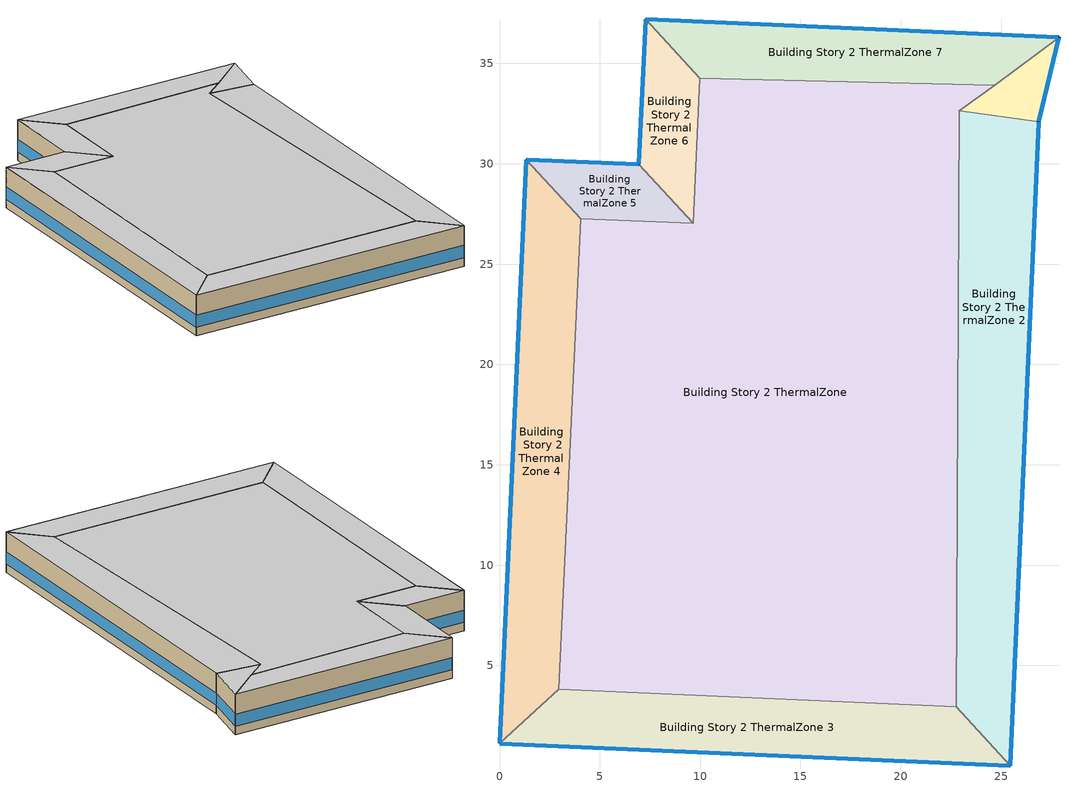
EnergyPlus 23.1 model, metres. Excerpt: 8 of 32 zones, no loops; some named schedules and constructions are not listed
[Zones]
Building Story 2 ThermalZone
 floor adiabatic (Typical Interior Floor): 24.69,33.91 22.92,32.65 22.75,2.95 2.95,3.81 4.04,27.26 9.65,27.04 9.98,34.25 z3.6
 wall adiabatic (Typical Interior Wall): 22.92,32.65 24.69,33.91 9.98,34.25 9.65,27.04 4.04,27.26 2.95,3.81 22.75,2.95 22.92,32.65 z3.6:7.2
 ceiling adiabatic (Typical Interior Floor): 9.98,34.25 9.65,27.04 4.04,27.26 2.95,3.81 22.75,2.95 22.92,32.65 24.69,33.91 z7.2
Building Story 2 ThermalZone 1
 floor adiabatic (Typical Interior Ceiling): 27.88,36.32 26.88,32.1 22.92,32.65 24.69,33.91 z3.6
 wall outside (Typical Insulated Steel Framed Exterior Wall R-12.99): 26.88,32.1 27.88,36.32 z3.6:7.2
 wall adiabatic (Typical Interior Wall): 27.88,36.32 24.69,33.91 22.92,32.65 26.88,32.1 z3.6:7.2
 window (U 0.55 SHGC 0.25): 26.88,32.12 27.88,36.29 z4.36:5.45
 ceiling adiabatic (Typical Interior Floor): 24.69,33.91 22.92,32.65 26.88,32.1 27.88,36.32 z7.2
Building Story 2 ThermalZone 2
 floor adiabatic (Typical Interior Ceiling): 26.88,32.1 25.46,0 22.75,2.95 22.92,32.65 z3.6
 wall outside (Typical Insulated Steel Framed Exterior Wall R-12.99): 25.46,0 26.88,32.1 z3.6:7.2
 wall adiabatic (Typical Interior Wall): 26.88,32.1 22.92,32.65 22.75,2.95 25.46,0 z3.6:7.2
 window (U 0.55 SHGC 0.25): 25.46,0.03 26.88,32.07 z4.36:5.44
 ceiling adiabatic (Typical Interior Floor): 22.92,32.65 22.75,2.95 25.46,0 26.88,32.1 z7.2
Building Story 2 ThermalZone 3
 floor adiabatic (Typical Interior Ceiling): 25.46,0 0,1.11 2.95,3.81 22.75,2.95 z3.6
 wall outside (Typical Insulated Steel Framed Exterior Wall R-12.99): 0,1.11 25.46,0 z3.6:7.2
 wall adiabatic (Typical Interior Wall): 25.46,0 22.75,2.95 2.95,3.81 0,1.11 z3.6:7.2
 window (U 0.55 SHGC 0.25): 0.03,1.11 25.43,0 z4.36:5.44
 ceiling adiabatic (Typical Interior Floor): 22.75,2.95 2.95,3.81 0,1.11 25.46,0 z7.2
Building Story 2 ThermalZone 4
 floor adiabatic (Typical Interior Ceiling): 0,1.11 1.34,30.21 4.04,27.26 2.95,3.81 z3.6
 wall outside (Typical Insulated Steel Framed Exterior Wall R-12.99): 1.34,30.21 0,1.11 z3.6:7.2
 wall adiabatic (Typical Interior Wall): 0,1.11 2.95,3.81 4.04,27.26 1.34,30.21 z3.6:7.2
 window (U 0.55 SHGC 0.25): 1.34,30.18 0,1.14 z4.36:5.44
 ceiling adiabatic (Typical Interior Floor): 2.95,3.81 4.04,27.26 1.34,30.21 0,1.11 z7.2
Building Story 2 ThermalZone 5
 floor adiabatic (Typical Interior Ceiling): 1.34,30.21 6.95,29.99 9.65,27.04 4.04,27.26 z3.6
 wall outside (Typical Insulated Steel Framed Exterior Wall R-12.99): 6.95,29.99 1.34,30.21 z3.6:7.2
 wall adiabatic (Typical Interior Wall): 1.34,30.21 4.04,27.26 9.65,27.04 6.95,29.99 z3.6:7.2
 window (U 0.55 SHGC 0.25): 6.92,29.99 1.37,30.21 z4.36:5.45
 ceiling adiabatic (Typical Interior Floor): 4.04,27.26 9.65,27.04 6.95,29.99 1.34,30.21 z7.2
Building Story 2 ThermalZone 6
 floor adiabatic (Typical Interior Ceiling): 6.95,29.99 7.28,37.21 9.98,34.25 9.65,27.04 z3.6
 wall outside (Typical Insulated Steel Framed Exterior Wall R-12.99): 7.28,37.21 6.95,29.99 z3.6:7.2
 wall adiabatic (Typical Interior Wall): 6.95,29.99 9.65,27.04 9.98,34.25 7.28,37.21 z3.6:7.2
 window (U 0.55 SHGC 0.25): 7.28,37.18 6.95,30.01 z4.36:5.45
 ceiling adiabatic (Typical Interior Floor): 9.65,27.04 9.98,34.25 7.28,37.21 6.95,29.99 z7.2
Building Story 2 ThermalZone 7
 floor adiabatic (Typical Interior Ceiling): 7.28,37.21 27.88,36.32 24.69,33.91 9.98,34.25 z3.6
 wall outside (Typical Insulated Steel Framed Exterior Wall R-12.99): 27.88,36.32 7.28,37.21 z3.6:7.2
 wall adiabatic (Typical Interior Wall): 7.28,37.21 9.98,34.25 24.69,33.91 27.88,36.32 z3.6:7.2
 window (U 0.55 SHGC 0.25): 27.86,36.32 7.31,37.2 z4.36:5.44
 ceiling adiabatic (Typical Interior Ceiling): 9.98,34.25 24.69,33.91 27.88,36.32 7.28,37.21 z7.2
[Schedule:Week:Daily]
SchoolSecondary BLDG_LIGHT_LOBBYFLR1_SCH_2013 Week Rule - Aug30-Sep5: SchoolSecondary BLDG_LIGHT_LOBBYFLR1_SCH_2013 Wknd Day 1, SchoolSecondary BLDG_LIGHT_LOBBYFLR1_SCH_2013 Wkdy Day 1, SchoolSecondary BLDG_LIGHT_LOBBYFLR1_SCH_2013 Wkdy Day 2, SchoolSecondary BLDG_LIGHT_LOBBYFLR1_SCH_2013 Wkdy Day 2, SchoolSecondary BLDG_LIGHT_LOBBYFLR1_SCH_2013 Wkdy Day 2, SchoolSecondary BLDG_LIGHT_LOBBYFLR1_SCH_2013 Wkdy Day 2, SchoolSecondary BLDG_LIGHT_LOBBYFLR1_SCH_2013 Default, SchoolSecondary BLDG_LIGHT_LOBBYFLR1_SCH_2013 Default, SchoolSecondary BLDG_LIGHT_LOBBYFLR1_SCH_2013 Summer Design Day, SchoolSecondary BLDG_LIGHT_LOBBYFLR1_SCH_2013 Winter Design Day, SchoolSecondary BLDG_LIGHT_LOBBYFLR1_SCH_2013 Default, SchoolSecondary BLDG_LIGHT_LOBBYFLR1_SCH_2013 Default
SchoolSecondary BLDG_LIGHT_LOBBYFLR1_SCH_2013 Week Rule - Sep6-Dec31: SchoolSecondary BLDG_LIGHT_LOBBYFLR1_SCH_2013 Default, SchoolSecondary BLDG_LIGHT_LOBBYFLR1_SCH_2013 Wkdy Day 2, SchoolSecondary BLDG_LIGHT_LOBBYFLR1_SCH_2013 Wkdy Day 2, SchoolSecondary BLDG_LIGHT_LOBBYFLR1_SCH_2013 Wkdy Day 2, SchoolSecondary BLDG_LIGHT_LOBBYFLR1_SCH_2013 Wkdy Day 2, SchoolSecondary BLDG_LIGHT_LOBBYFLR1_SCH_2013 Wkdy Day 2, SchoolSecondary BLDG_LIGHT_LOBBYFLR1_SCH_2013 Default, SchoolSecondary BLDG_LIGHT_LOBBYFLR1_SCH_2013 Default, SchoolSecondary BLDG_LIGHT_LOBBYFLR1_SCH_2013 Summer Design Day, SchoolSecondary BLDG_LIGHT_LOBBYFLR1_SCH_2013 Winter Design Day, SchoolSecondary BLDG_LIGHT_LOBBYFLR1_SCH_2013 Default, SchoolSecondary BLDG_LIGHT_LOBBYFLR1_SCH_2013 Default
SchoolSecondary BLDG_LIGHT_MECHANICAL_SCH_2013 Week Rule - Jan1-Jan3: SchoolSecondary BLDG_LIGHT_MECHANICAL_SCH_2013 Wkdy Day, SchoolSecondary BLDG_LIGHT_MECHANICAL_SCH_2013 Wkdy Day, SchoolSecondary BLDG_LIGHT_MECHANICAL_SCH_2013 Wkdy Day, SchoolSecondary BLDG_LIGHT_MECHANICAL_SCH_2013 Wkdy Day, SchoolSecondary BLDG_LIGHT_MECHANICAL_SCH_2013 Wkdy Day, SchoolSecondary BLDG_LIGHT_MECHANICAL_SCH_2013 Wkdy Day, SchoolSecondary BLDG_LIGHT_MECHANICAL_SCH_2013 Wknd Day, SchoolSecondary BLDG_LIGHT_MECHANICAL_SCH_2013 Default, SchoolSecondary BLDG_LIGHT_MECHANICAL_SCH_2013 Summer Design Day, SchoolSecondary BLDG_LIGHT_MECHANICAL_SCH_2013 Winter Design Day, SchoolSecondary BLDG_LIGHT_MECHANICAL_SCH_2013 Default, SchoolSecondary BLDG_LIGHT_MECHANICAL_SCH_2013 Default
SchoolSecondary BLDG_LIGHT_MECHANICAL_SCH_2013 Week Rule - Jan4-Jun27: SchoolSecondary BLDG_LIGHT_MECHANICAL_SCH_2013 Wknd Day, SchoolSecondary BLDG_LIGHT_MECHANICAL_SCH_2013 Wkdy Day, SchoolSecondary BLDG_LIGHT_MECHANICAL_SCH_2013 Wkdy Day, SchoolSecondary BLDG_LIGHT_MECHANICAL_SCH_2013 Wkdy Day, SchoolSecondary BLDG_LIGHT_MECHANICAL_SCH_2013 Wkdy Day, SchoolSecondary BLDG_LIGHT_MECHANICAL_SCH_2013 Wkdy Day, SchoolSecondary BLDG_LIGHT_MECHANICAL_SCH_2013 Wknd Day, SchoolSecondary BLDG_LIGHT_MECHANICAL_SCH_2013 Default, SchoolSecondary BLDG_LIGHT_MECHANICAL_SCH_2013 Summer Design Day, SchoolSecondary BLDG_LIGHT_MECHANICAL_SCH_2013 Winter Design Day, SchoolSecondary BLDG_LIGHT_MECHANICAL_SCH_2013 Default, SchoolSecondary BLDG_LIGHT_MECHANICAL_SCH_2013 Default
SchoolSecondary BLDG_LIGHT_MECHANICAL_SCH_2013 Week Rule - Jun28-Jul4: SchoolSecondary BLDG_LIGHT_MECHANICAL_SCH_2013 Wknd Day, SchoolSecondary BLDG_LIGHT_MECHANICAL_SCH_2013 Wkdy Day, SchoolSecondary BLDG_LIGHT_MECHANICAL_SCH_2013 Wkdy Day, SchoolSecondary BLDG_LIGHT_MECHANICAL_SCH_2013 Wkdy Day 1, SchoolSecondary BLDG_LIGHT_MECHANICAL_SCH_2013 Wkdy Day 1, SchoolSecondary BLDG_LIGHT_MECHANICAL_SCH_2013 Wkdy Day 1, SchoolSecondary BLDG_LIGHT_MECHANICAL_SCH_2013 Wknd Day 1, SchoolSecondary BLDG_LIGHT_MECHANICAL_SCH_2013 Default, SchoolSecondary BLDG_LIGHT_MECHANICAL_SCH_2013 Summer Design Day, SchoolSecondary BLDG_LIGHT_MECHANICAL_SCH_2013 Winter Design Day, SchoolSecondary BLDG_LIGHT_MECHANICAL_SCH_2013 Default, SchoolSecondary BLDG_LIGHT_MECHANICAL_SCH_2013 Default
SchoolSecondary BLDG_LIGHT_MECHANICAL_SCH_2013 Week Rule - Jul5-Aug29: SchoolSecondary BLDG_LIGHT_MECHANICAL_SCH_2013 Wknd Day 1, SchoolSecondary BLDG_LIGHT_MECHANICAL_SCH_2013 Wkdy Day 1, SchoolSecondary BLDG_LIGHT_MECHANICAL_SCH_2013 Wkdy Day 1, SchoolSecondary BLDG_LIGHT_MECHANICAL_SCH_2013 Wkdy Day 1, SchoolSecondary BLDG_LIGHT_MECHANICAL_SCH_2013 Wkdy Day 1, SchoolSecondary BLDG_LIGHT_MECHANICAL_SCH_2013 Wkdy Day 1, SchoolSecondary BLDG_LIGHT_MECHANICAL_SCH_2013 Wknd Day 1, SchoolSecondary BLDG_LIGHT_MECHANICAL_SCH_2013 Default, SchoolSecondary BLDG_LIGHT_MECHANICAL_SCH_2013 Summer Design Day, SchoolSecondary BLDG_LIGHT_MECHANICAL_SCH_2013 Winter Design Day, SchoolSecondary BLDG_LIGHT_MECHANICAL_SCH_2013 Default, SchoolSecondary BLDG_LIGHT_MECHANICAL_SCH_2013 Default
SchoolSecondary BLDG_LIGHT_MECHANICAL_SCH_2013 Week Rule - Aug30-Sep5: SchoolSecondary BLDG_LIGHT_MECHANICAL_SCH_2013 Wknd Day 1, SchoolSecondary BLDG_LIGHT_MECHANICAL_SCH_2013 Wkdy Day 1, SchoolSecondary BLDG_LIGHT_MECHANICAL_SCH_2013 Wkdy Day 2, SchoolSecondary BLDG_LIGHT_MECHANICAL_SCH_2013 Wkdy Day 2, SchoolSecondary BLDG_LIGHT_MECHANICAL_SCH_2013 Wkdy Day 2, SchoolSecondary BLDG_LIGHT_MECHANICAL_SCH_2013 Wkdy Day 2, SchoolSecondary BLDG_LIGHT_MECHANICAL_SCH_2013 Default, SchoolSecondary BLDG_LIGHT_MECHANICAL_SCH_2013 Default, SchoolSecondary BLDG_LIGHT_MECHANICAL_SCH_2013 Summer Design Day, SchoolSecondary BLDG_LIGHT_MECHANICAL_SCH_2013 Winter Design Day, SchoolSecondary BLDG_LIGHT_MECHANICAL_SCH_2013 Default, SchoolSecondary BLDG_LIGHT_MECHANICAL_SCH_2013 Default
SchoolSecondary BLDG_LIGHT_MECHANICAL_SCH_2013 Week Rule - Sep6-Dec31: SchoolSecondary BLDG_LIGHT_MECHANICAL_SCH_2013 Default, SchoolSecondary BLDG_LIGHT_MECHANICAL_SCH_2013 Wkdy Day 2, SchoolSecondary BLDG_LIGHT_MECHANICAL_SCH_2013 Wkdy Day 2, SchoolSecondary BLDG_LIGHT_MECHANICAL_SCH_2013 Wkdy Day 2, SchoolSecondary BLDG_LIGHT_MECHANICAL_SCH_2013 Wkdy Day 2, SchoolSecondary BLDG_LIGHT_MECHANICAL_SCH_2013 Wkdy Day 2, SchoolSecondary BLDG_LIGHT_MECHANICAL_SCH_2013 Default, SchoolSecondary BLDG_LIGHT_MECHANICAL_SCH_2013 Default, SchoolSecondary BLDG_LIGHT_MECHANICAL_SCH_2013 Summer Design Day, SchoolSecondary BLDG_LIGHT_MECHANICAL_SCH_2013 Winter Design Day, SchoolSecondary BLDG_LIGHT_MECHANICAL_SCH_2013 Default, SchoolSecondary BLDG_LIGHT_MECHANICAL_SCH_2013 Default
SchoolSecondary BLDG_LIGHT_OFFICE_SCH_2013 Week Rule - Jan1-Jan3: SchoolSecondary BLDG_LIGHT_OFFICE_SCH_2013 Wkdy Day, SchoolSecondary BLDG_LIGHT_OFFICE_SCH_2013 Wkdy Day, SchoolSecondary BLDG_LIGHT_OFFICE_SCH_2013 Wkdy Day, SchoolSecondary BLDG_LIGHT_OFFICE_SCH_2013 Wkdy Day, SchoolSecondary BLDG_LIGHT_OFFICE_SCH_2013 Wkdy Day, SchoolSecondary BLDG_LIGHT_OFFICE_SCH_2013 Wkdy Day, SchoolSecondary BLDG_LIGHT_OFFICE_SCH_2013 Wknd Day, SchoolSecondary BLDG_LIGHT_OFFICE_SCH_2013 Default, SchoolSecondary BLDG_LIGHT_OFFICE_SCH_2013 Summer Design Day, SchoolSecondary BLDG_LIGHT_OFFICE_SCH_2013 Winter Design Day, SchoolSecondary BLDG_LIGHT_OFFICE_SCH_2013 Default, SchoolSecondary BLDG_LIGHT_OFFICE_SCH_2013 Default
SchoolSecondary BLDG_LIGHT_OFFICE_SCH_2013 Week Rule - Jan4-Jun27: SchoolSecondary BLDG_LIGHT_OFFICE_SCH_2013 Wknd Day, SchoolSecondary BLDG_LIGHT_OFFICE_SCH_2013 Wkdy Day, SchoolSecondary BLDG_LIGHT_OFFICE_SCH_2013 Wkdy Day, SchoolSecondary BLDG_LIGHT_OFFICE_SCH_2013 Wkdy Day, SchoolSecondary BLDG_LIGHT_OFFICE_SCH_2013 Wkdy Day, SchoolSecondary BLDG_LIGHT_OFFICE_SCH_2013 Wkdy Day, SchoolSecondary BLDG_LIGHT_OFFICE_SCH_2013 Wknd Day, SchoolSecondary BLDG_LIGHT_OFFICE_SCH_2013 Default, SchoolSecondary BLDG_LIGHT_OFFICE_SCH_2013 Summer Design Day, SchoolSecondary BLDG_LIGHT_OFFICE_SCH_2013 Winter Design Day, SchoolSecondary BLDG_LIGHT_OFFICE_SCH_2013 Default, SchoolSecondary BLDG_LIGHT_OFFICE_SCH_2013 Default
SchoolSecondary BLDG_LIGHT_OFFICE_SCH_2013 Week Rule - Jun28-Jul4: SchoolSecondary BLDG_LIGHT_OFFICE_SCH_2013 Wknd Day, SchoolSecondary BLDG_LIGHT_OFFICE_SCH_2013 Wkdy Day, SchoolSecondary BLDG_LIGHT_OFFICE_SCH_2013 Wkdy Day, SchoolSecondary BLDG_LIGHT_OFFICE_SCH_2013 Wkdy Day 1, SchoolSecondary BLDG_LIGHT_OFFICE_SCH_2013 Wkdy Day 1, SchoolSecondary BLDG_LIGHT_OFFICE_SCH_2013 Wkdy Day 1, SchoolSecondary BLDG_LIGHT_OFFICE_SCH_2013 Wknd Day 1, SchoolSecondary BLDG_LIGHT_OFFICE_SCH_2013 Default, SchoolSecondary BLDG_LIGHT_OFFICE_SCH_2013 Summer Design Day, SchoolSecondary BLDG_LIGHT_OFFICE_SCH_2013 Winter Design Day, SchoolSecondary BLDG_LIGHT_OFFICE_SCH_2013 Default, SchoolSecondary BLDG_LIGHT_OFFICE_SCH_2013 Default
SchoolSecondary BLDG_LIGHT_OFFICE_SCH_2013 Week Rule - Jul5-Aug29: SchoolSecondary BLDG_LIGHT_OFFICE_SCH_2013 Wknd Day 1, SchoolSecondary BLDG_LIGHT_OFFICE_SCH_2013 Wkdy Day 1, SchoolSecondary BLDG_LIGHT_OFFICE_SCH_2013 Wkdy Day 1, SchoolSecondary BLDG_LIGHT_OFFICE_SCH_2013 Wkdy Day 1, SchoolSecondary BLDG_LIGHT_OFFICE_SCH_2013 Wkdy Day 1, SchoolSecondary BLDG_LIGHT_OFFICE_SCH_2013 Wkdy Day 1, SchoolSecondary BLDG_LIGHT_OFFICE_SCH_2013 Wknd Day 1, SchoolSecondary BLDG_LIGHT_OFFICE_SCH_2013 Default, SchoolSecondary BLDG_LIGHT_OFFICE_SCH_2013 Summer Design Day, SchoolSecondary BLDG_LIGHT_OFFICE_SCH_2013 Winter Design Day, SchoolSecondary BLDG_LIGHT_OFFICE_SCH_2013 Default, SchoolSecondary BLDG_LIGHT_OFFICE_SCH_2013 Default
SchoolSecondary BLDG_LIGHT_OFFICE_SCH_2013 Week Rule - Aug30-Sep5: SchoolSecondary BLDG_LIGHT_OFFICE_SCH_2013 Wknd Day 1, SchoolSecondary BLDG_LIGHT_OFFICE_SCH_2013 Wkdy Day 1, SchoolSecondary BLDG_LIGHT_OFFICE_SCH_2013 Wkdy Day 2, SchoolSecondary BLDG_LIGHT_OFFICE_SCH_2013 Wkdy Day 2, SchoolSecondary BLDG_LIGHT_OFFICE_SCH_2013 Wkdy Day 2, SchoolSecondary BLDG_LIGHT_OFFICE_SCH_2013 Wkdy Day 2, SchoolSecondary BLDG_LIGHT_OFFICE_SCH_2013 Default, SchoolSecondary BLDG_LIGHT_OFFICE_SCH_2013 Default, SchoolSecondary BLDG_LIGHT_OFFICE_SCH_2013 Summer Design Day, SchoolSecondary BLDG_LIGHT_OFFICE_SCH_2013 Winter Design Day, SchoolSecondary BLDG_LIGHT_OFFICE_SCH_2013 Default, SchoolSecondary BLDG_LIGHT_OFFICE_SCH_2013 Default
SchoolSecondary BLDG_LIGHT_OFFICE_SCH_2013 Week Rule - Sep6-Dec31: SchoolSecondary BLDG_LIGHT_OFFICE_SCH_2013 Default, SchoolSecondary BLDG_LIGHT_OFFICE_SCH_2013 Wkdy Day 2, SchoolSecondary BLDG_LIGHT_OFFICE_SCH_2013 Wkdy Day 2, SchoolSecondary BLDG_LIGHT_OFFICE_SCH_2013 Wkdy Day 2, SchoolSecondary BLDG_LIGHT_OFFICE_SCH_2013 Wkdy Day 2, SchoolSecondary BLDG_LIGHT_OFFICE_SCH_2013 Wkdy Day 2, SchoolSecondary BLDG_LIGHT_OFFICE_SCH_2013 Default, SchoolSecondary BLDG_LIGHT_OFFICE_SCH_2013 Default, SchoolSecondary BLDG_LIGHT_OFFICE_SCH_2013 Summer Design Day, SchoolSecondary BLDG_LIGHT_OFFICE_SCH_2013 Winter Design Day, SchoolSecondary BLDG_LIGHT_OFFICE_SCH_2013 Default, SchoolSecondary BLDG_LIGHT_OFFICE_SCH_2013 Default
SchoolSecondary BLDG_LIGHT_BATH_SCH_2013 Week Rule - Jan1-Jan3: SchoolSecondary BLDG_LIGHT_BATH_SCH_2013 Wkdy Day, SchoolSecondary BLDG_LIGHT_BATH_SCH_2013 Wkdy Day, SchoolSecondary BLDG_LIGHT_BATH_SCH_2013 Wkdy Day, SchoolSecondary BLDG_LIGHT_BATH_SCH_2013 Wkdy Day, SchoolSecondary BLDG_LIGHT_BATH_SCH_2013 Wkdy Day, SchoolSecondary BLDG_LIGHT_BATH_SCH_2013 Wkdy Day, SchoolSecondary BLDG_LIGHT_BATH_SCH_2013 Wknd Day, SchoolSecondary BLDG_LIGHT_BATH_SCH_2013 Default, SchoolSecondary BLDG_LIGHT_BATH_SCH_2013 Summer Design Day, SchoolSecondary BLDG_LIGHT_BATH_SCH_2013 Winter Design Day, SchoolSecondary BLDG_LIGHT_BATH_SCH_2013 Default, SchoolSecondary BLDG_LIGHT_BATH_SCH_2013 Default
SchoolSecondary BLDG_LIGHT_BATH_SCH_2013 Week Rule - Jan4-Jun27: SchoolSecondary BLDG_LIGHT_BATH_SCH_2013 Wknd Day, SchoolSecondary BLDG_LIGHT_BATH_SCH_2013 Wkdy Day, SchoolSecondary BLDG_LIGHT_BATH_SCH_2013 Wkdy Day, SchoolSecondary BLDG_LIGHT_BATH_SCH_2013 Wkdy Day, SchoolSecondary BLDG_LIGHT_BATH_SCH_2013 Wkdy Day, SchoolSecondary BLDG_LIGHT_BATH_SCH_2013 Wkdy Day, SchoolSecondary BLDG_LIGHT_BATH_SCH_2013 Wknd Day, SchoolSecondary BLDG_LIGHT_BATH_SCH_2013 Default, SchoolSecondary BLDG_LIGHT_BATH_SCH_2013 Summer Design Day, SchoolSecondary BLDG_LIGHT_BATH_SCH_2013 Winter Design Day, SchoolSecondary BLDG_LIGHT_BATH_SCH_2013 Default, SchoolSecondary BLDG_LIGHT_BATH_SCH_2013 Default
SchoolSecondary BLDG_LIGHT_BATH_SCH_2013 Week Rule - Jun28-Jul4: SchoolSecondary BLDG_LIGHT_BATH_SCH_2013 Wknd Day, SchoolSecondary BLDG_LIGHT_BATH_SCH_2013 Wkdy Day, SchoolSecondary BLDG_LIGHT_BATH_SCH_2013 Wkdy Day, SchoolSecondary BLDG_LIGHT_BATH_SCH_2013 Wkdy Day 1, SchoolSecondary BLDG_LIGHT_BATH_SCH_2013 Wkdy Day 1, SchoolSecondary BLDG_LIGHT_BATH_SCH_2013 Wkdy Day 1, SchoolSecondary BLDG_LIGHT_BATH_SCH_2013 Wknd Day 1, SchoolSecondary BLDG_LIGHT_BATH_SCH_2013 Default, SchoolSecondary BLDG_LIGHT_BATH_SCH_2013 Summer Design Day, SchoolSecondary BLDG_LIGHT_BATH_SCH_2013 Winter Design Day, SchoolSecondary BLDG_LIGHT_BATH_SCH_2013 Default, SchoolSecondary BLDG_LIGHT_BATH_SCH_2013 Default
SchoolSecondary BLDG_LIGHT_BATH_SCH_2013 Week Rule - Jul5-Aug29: SchoolSecondary BLDG_LIGHT_BATH_SCH_2013 Wknd Day 1, SchoolSecondary BLDG_LIGHT_BATH_SCH_2013 Wkdy Day 1, SchoolSecondary BLDG_LIGHT_BATH_SCH_2013 Wkdy Day 1, SchoolSecondary BLDG_LIGHT_BATH_SCH_2013 Wkdy Day 1, SchoolSecondary BLDG_LIGHT_BATH_SCH_2013 Wkdy Day 1, SchoolSecondary BLDG_LIGHT_BATH_SCH_2013 Wkdy Day 1, SchoolSecondary BLDG_LIGHT_BATH_SCH_2013 Wknd Day 1, SchoolSecondary BLDG_LIGHT_BATH_SCH_2013 Default, SchoolSecondary BLDG_LIGHT_BATH_SCH_2013 Summer Design Day, SchoolSecondary BLDG_LIGHT_BATH_SCH_2013 Winter Design Day, SchoolSecondary BLDG_LIGHT_BATH_SCH_2013 Default, SchoolSecondary BLDG_LIGHT_BATH_SCH_2013 Default
SchoolSecondary BLDG_LIGHT_BATH_SCH_2013 Week Rule - Aug30-Sep5: SchoolSecondary BLDG_LIGHT_BATH_SCH_2013 Wknd Day 1, SchoolSecondary BLDG_LIGHT_BATH_SCH_2013 Wkdy Day 1, SchoolSecondary BLDG_LIGHT_BATH_SCH_2013 Wkdy Day 2, SchoolSecondary BLDG_LIGHT_BATH_SCH_2013 Wkdy Day 2, SchoolSecondary BLDG_LIGHT_BATH_SCH_2013 Wkdy Day 2, SchoolSecondary BLDG_LIGHT_BATH_SCH_2013 Wkdy Day 2, SchoolSecondary BLDG_LIGHT_BATH_SCH_2013 Default, SchoolSecondary BLDG_LIGHT_BATH_SCH_2013 Default, SchoolSecondary BLDG_LIGHT_BATH_SCH_2013 Summer Design Day, SchoolSecondary BLDG_LIGHT_BATH_SCH_2013 Winter Design Day, SchoolSecondary BLDG_LIGHT_BATH_SCH_2013 Default, SchoolSecondary BLDG_LIGHT_BATH_SCH_2013 Default
SchoolSecondary BLDG_LIGHT_BATH_SCH_2013 Week Rule - Sep6-Dec31: SchoolSecondary BLDG_LIGHT_BATH_SCH_2013 Default, SchoolSecondary BLDG_LIGHT_BATH_SCH_2013 Wkdy Day 2, SchoolSecondary BLDG_LIGHT_BATH_SCH_2013 Wkdy Day 2, SchoolSecondary BLDG_LIGHT_BATH_SCH_2013 Wkdy Day 2, SchoolSecondary BLDG_LIGHT_BATH_SCH_2013 Wkdy Day 2, SchoolSecondary BLDG_LIGHT_BATH_SCH_2013 Wkdy Day 2, SchoolSecondary BLDG_LIGHT_BATH_SCH_2013 Default, SchoolSecondary BLDG_LIGHT_BATH_SCH_2013 Default, SchoolSecondary BLDG_LIGHT_BATH_SCH_2013 Summer Design Day, SchoolSecondary BLDG_LIGHT_BATH_SCH_2013 Winter Design Day, SchoolSecondary BLDG_LIGHT_BATH_SCH_2013 Default, SchoolSecondary BLDG_LIGHT_BATH_SCH_2013 Default
SchoolSecondary BLDG_OCC_SCH_Auditorium Week Rule - Jan1-Jan3: SchoolSecondary BLDG_OCC_SCH_Auditorium Wkdy|SmrDsn Day, SchoolSecondary BLDG_OCC_SCH_Auditorium Wkdy|SmrDsn Day, SchoolSecondary BLDG_OCC_SCH_Auditorium Wkdy|SmrDsn Day, SchoolSecondary BLDG_OCC_SCH_Auditorium Wkdy|SmrDsn Day, SchoolSecondary BLDG_OCC_SCH_Auditorium Wkdy|SmrDsn Day, SchoolSecondary BLDG_OCC_SCH_Auditorium Wkdy|SmrDsn Day, SchoolSecondary BLDG_OCC_SCH_Auditorium Wknd Day, SchoolSecondary BLDG_OCC_SCH_Auditorium Default, SchoolSecondary BLDG_OCC_SCH_Auditorium Summer Design Day, SchoolSecondary BLDG_OCC_SCH_Auditorium Winter Design Day, SchoolSecondary BLDG_OCC_SCH_Auditorium Default, SchoolSecondary BLDG_OCC_SCH_Auditorium Default
SchoolSecondary BLDG_OCC_SCH_Auditorium Week Rule - Jan4-Jun27: SchoolSecondary BLDG_OCC_SCH_Auditorium Wknd Day, SchoolSecondary BLDG_OCC_SCH_Auditorium Wkdy|SmrDsn Day, SchoolSecondary BLDG_OCC_SCH_Auditorium Wkdy|SmrDsn Day, SchoolSecondary BLDG_OCC_SCH_Auditorium Wkdy|SmrDsn Day, SchoolSecondary BLDG_OCC_SCH_Auditorium Wkdy|SmrDsn Day, SchoolSecondary BLDG_OCC_SCH_Auditorium Wkdy|SmrDsn Day, SchoolSecondary BLDG_OCC_SCH_Auditorium Wknd Day, SchoolSecondary BLDG_OCC_SCH_Auditorium Default, SchoolSecondary BLDG_OCC_SCH_Auditorium Summer Design Day, SchoolSecondary BLDG_OCC_SCH_Auditorium Winter Design Day, SchoolSecondary BLDG_OCC_SCH_Auditorium Default, SchoolSecondary BLDG_OCC_SCH_Auditorium Default
SchoolSecondary BLDG_OCC_SCH_Auditorium Week Rule - Jun28-Jul4: SchoolSecondary BLDG_OCC_SCH_Auditorium Wknd Day, SchoolSecondary BLDG_OCC_SCH_Auditorium Wkdy|SmrDsn Day, SchoolSecondary BLDG_OCC_SCH_Auditorium Wkdy|SmrDsn Day, SchoolSecondary BLDG_OCC_SCH_Auditorium Wkdy|SmrDsn Day 1, SchoolSecondary BLDG_OCC_SCH_Auditorium Wkdy|SmrDsn Day 1, SchoolSecondary BLDG_OCC_SCH_Auditorium Wkdy|SmrDsn Day 1, SchoolSecondary BLDG_OCC_SCH_Auditorium Wknd Day 1, SchoolSecondary BLDG_OCC_SCH_Auditorium Default, SchoolSecondary BLDG_OCC_SCH_Auditorium Summer Design Day, SchoolSecondary BLDG_OCC_SCH_Auditorium Winter Design Day, SchoolSecondary BLDG_OCC_SCH_Auditorium Default, SchoolSecondary BLDG_OCC_SCH_Auditorium Default
SchoolSecondary BLDG_OCC_SCH_Auditorium Week Rule - Jul5-Aug29: SchoolSecondary BLDG_OCC_SCH_Auditorium Wknd Day 1, SchoolSecondary BLDG_OCC_SCH_Auditorium Wkdy|SmrDsn Day 1, SchoolSecondary BLDG_OCC_SCH_Auditorium Wkdy|SmrDsn Day 1, SchoolSecondary BLDG_OCC_SCH_Auditorium Wkdy|SmrDsn Day 1, SchoolSecondary BLDG_OCC_SCH_Auditorium Wkdy|SmrDsn Day 1, SchoolSecondary BLDG_OCC_SCH_Auditorium Wkdy|SmrDsn Day 1, SchoolSecondary BLDG_OCC_SCH_Auditorium Wknd Day 1, SchoolSecondary BLDG_OCC_SCH_Auditorium Default, SchoolSecondary BLDG_OCC_SCH_Auditorium Summer Design Day, SchoolSecondary BLDG_OCC_SCH_Auditorium Winter Design Day, SchoolSecondary BLDG_OCC_SCH_Auditorium Default, SchoolSecondary BLDG_OCC_SCH_Auditorium Default
SchoolSecondary BLDG_OCC_SCH_Auditorium Week Rule - Aug30-Sep5: SchoolSecondary BLDG_OCC_SCH_Auditorium Wknd Day 1, SchoolSecondary BLDG_OCC_SCH_Auditorium Wkdy|SmrDsn Day 1, SchoolSecondary BLDG_OCC_SCH_Auditorium Wkdy|SmrDsn Day 2, SchoolSecondary BLDG_OCC_SCH_Auditorium Wkdy|SmrDsn Day 2, SchoolSecondary BLDG_OCC_SCH_Auditorium Wkdy|SmrDsn Day 2, SchoolSecondary BLDG_OCC_SCH_Auditorium Wkdy|SmrDsn Day 2, SchoolSecondary BLDG_OCC_SCH_Auditorium Default, SchoolSecondary BLDG_OCC_SCH_Auditorium Default, SchoolSecondary BLDG_OCC_SCH_Auditorium Summer Design Day, SchoolSecondary BLDG_OCC_SCH_Auditorium Winter Design Day, SchoolSecondary BLDG_OCC_SCH_Auditorium Default, SchoolSecondary BLDG_OCC_SCH_Auditorium Default
SchoolSecondary BLDG_OCC_SCH_Auditorium Week Rule - Sep6-Dec31: SchoolSecondary BLDG_OCC_SCH_Auditorium Default, SchoolSecondary BLDG_OCC_SCH_Auditorium Wkdy|SmrDsn Day 2, SchoolSecondary BLDG_OCC_SCH_Auditorium Wkdy|SmrDsn Day 2, SchoolSecondary BLDG_OCC_SCH_Auditorium Wkdy|SmrDsn Day 2, SchoolSecondary BLDG_OCC_SCH_Auditorium Wkdy|SmrDsn Day 2, SchoolSecondary BLDG_OCC_SCH_Auditorium Wkdy|SmrDsn Day 2, SchoolSecondary BLDG_OCC_SCH_Auditorium Default, SchoolSecondary BLDG_OCC_SCH_Auditorium Default, SchoolSecondary BLDG_OCC_SCH_Auditorium Summer Design Day, SchoolSecondary BLDG_OCC_SCH_Auditorium Winter Design Day, SchoolSecondary BLDG_OCC_SCH_Auditorium Default, SchoolSecondary BLDG_OCC_SCH_Auditorium Default
SchoolSecondary ACTIVITY_SCH Week Rule - Jan1-Dec31: SchoolSecondary ACTIVITY_SCH Default, SchoolSecondary ACTIVITY_SCH Default, SchoolSecondary ACTIVITY_SCH Default, SchoolSecondary ACTIVITY_SCH Default, SchoolSecondary ACTIVITY_SCH Default, SchoolSecondary ACTIVITY_SCH Default, SchoolSecondary ACTIVITY_SCH Default, SchoolSecondary ACTIVITY_SCH Default, SchoolSecondary ACTIVITY_SCH Summer Design Day, SchoolSecondary ACTIVITY_SCH Winter Design Day, SchoolSecondary ACTIVITY_SCH Default, SchoolSecondary ACTIVITY_SCH Default
SchoolSecondary BLDG_OCC_SCH_Cafeteria Week Rule - Jan1-Jan3: SchoolSecondary BLDG_OCC_SCH_Cafeteria Wkdy|SmrDsn Day, SchoolSecondary BLDG_OCC_SCH_Cafeteria Wkdy|SmrDsn Day, SchoolSecondary BLDG_OCC_SCH_Cafeteria Wkdy|SmrDsn Day, SchoolSecondary BLDG_OCC_SCH_Cafeteria Wkdy|SmrDsn Day, SchoolSecondary BLDG_OCC_SCH_Cafeteria Wkdy|SmrDsn Day, SchoolSecondary BLDG_OCC_SCH_Cafeteria Wkdy|SmrDsn Day, SchoolSecondary BLDG_OCC_SCH_Cafeteria Wknd Day, SchoolSecondary BLDG_OCC_SCH_Cafeteria Default, SchoolSecondary BLDG_OCC_SCH_Cafeteria Summer Design Day, SchoolSecondary BLDG_OCC_SCH_Cafeteria Winter Design Day, SchoolSecondary BLDG_OCC_SCH_Cafeteria Default, SchoolSecondary BLDG_OCC_SCH_Cafeteria Default
SchoolSecondary BLDG_OCC_SCH_Cafeteria Week Rule - Jan4-Jun27: SchoolSecondary BLDG_OCC_SCH_Cafeteria Wknd Day, SchoolSecondary BLDG_OCC_SCH_Cafeteria Wkdy|SmrDsn Day, SchoolSecondary BLDG_OCC_SCH_Cafeteria Wkdy|SmrDsn Day, SchoolSecondary BLDG_OCC_SCH_Cafeteria Wkdy|SmrDsn Day, SchoolSecondary BLDG_OCC_SCH_Cafeteria Wkdy|SmrDsn Day, SchoolSecondary BLDG_OCC_SCH_Cafeteria Wkdy|SmrDsn Day, SchoolSecondary BLDG_OCC_SCH_Cafeteria Wknd Day, SchoolSecondary BLDG_OCC_SCH_Cafeteria Default, SchoolSecondary BLDG_OCC_SCH_Cafeteria Summer Design Day, SchoolSecondary BLDG_OCC_SCH_Cafeteria Winter Design Day, SchoolSecondary BLDG_OCC_SCH_Cafeteria Default, SchoolSecondary BLDG_OCC_SCH_Cafeteria Default
SchoolSecondary BLDG_OCC_SCH_Cafeteria Week Rule - Jun28-Jul4: SchoolSecondary BLDG_OCC_SCH_Cafeteria Wknd Day, SchoolSecondary BLDG_OCC_SCH_Cafeteria Wkdy|SmrDsn Day, SchoolSecondary BLDG_OCC_SCH_Cafeteria Wkdy|SmrDsn Day, SchoolSecondary BLDG_OCC_SCH_Cafeteria Wkdy|SmrDsn Day 1, SchoolSecondary BLDG_OCC_SCH_Cafeteria Wkdy|SmrDsn Day 1, SchoolSecondary BLDG_OCC_SCH_Cafeteria Wkdy|SmrDsn Day 1, SchoolSecondary BLDG_OCC_SCH_Cafeteria Wknd Day 1, SchoolSecondary BLDG_OCC_SCH_Cafeteria Default, SchoolSecondary BLDG_OCC_SCH_Cafeteria Summer Design Day, SchoolSecondary BLDG_OCC_SCH_Cafeteria Winter Design Day, SchoolSecondary BLDG_OCC_SCH_Cafeteria Default, SchoolSecondary BLDG_OCC_SCH_Cafeteria Default
SchoolSecondary BLDG_OCC_SCH_Cafeteria Week Rule - Jul5-Aug29: SchoolSecondary BLDG_OCC_SCH_Cafeteria Wknd Day 1, SchoolSecondary BLDG_OCC_SCH_Cafeteria Wkdy|SmrDsn Day 1, SchoolSecondary BLDG_OCC_SCH_Cafeteria Wkdy|SmrDsn Day 1, SchoolSecondary BLDG_OCC_SCH_Cafeteria Wkdy|SmrDsn Day 1, SchoolSecondary BLDG_OCC_SCH_Cafeteria Wkdy|SmrDsn Day 1, SchoolSecondary BLDG_OCC_SCH_Cafeteria Wkdy|SmrDsn Day 1, SchoolSecondary BLDG_OCC_SCH_Cafeteria Wknd Day 1, SchoolSecondary BLDG_OCC_SCH_Cafeteria Default, SchoolSecondary BLDG_OCC_SCH_Cafeteria Summer Design Day, SchoolSecondary BLDG_OCC_SCH_Cafeteria Winter Design Day, SchoolSecondary BLDG_OCC_SCH_Cafeteria Default, SchoolSecondary BLDG_OCC_SCH_Cafeteria Default
SchoolSecondary BLDG_OCC_SCH_Cafeteria Week Rule - Aug30-Sep5: SchoolSecondary BLDG_OCC_SCH_Cafeteria Wknd Day 1, SchoolSecondary BLDG_OCC_SCH_Cafeteria Wkdy|SmrDsn Day 1, SchoolSecondary BLDG_OCC_SCH_Cafeteria Wkdy|SmrDsn Day 2, SchoolSecondary BLDG_OCC_SCH_Cafeteria Wkdy|SmrDsn Day 2, SchoolSecondary BLDG_OCC_SCH_Cafeteria Wkdy|SmrDsn Day 2, SchoolSecondary BLDG_OCC_SCH_Cafeteria Wkdy|SmrDsn Day 2, SchoolSecondary BLDG_OCC_SCH_Cafeteria Default, SchoolSecondary BLDG_OCC_SCH_Cafeteria Default, SchoolSecondary BLDG_OCC_SCH_Cafeteria Summer Design Day, SchoolSecondary BLDG_OCC_SCH_Cafeteria Winter Design Day, SchoolSecondary BLDG_OCC_SCH_Cafeteria Default, SchoolSecondary BLDG_OCC_SCH_Cafeteria Default
SchoolSecondary BLDG_OCC_SCH_Cafeteria Week Rule - Sep6-Dec31: SchoolSecondary BLDG_OCC_SCH_Cafeteria Default, SchoolSecondary BLDG_OCC_SCH_Cafeteria Wkdy|SmrDsn Day 2, SchoolSecondary BLDG_OCC_SCH_Cafeteria Wkdy|SmrDsn Day 2, SchoolSecondary BLDG_OCC_SCH_Cafeteria Wkdy|SmrDsn Day 2, SchoolSecondary BLDG_OCC_SCH_Cafeteria Wkdy|SmrDsn Day 2, SchoolSecondary BLDG_OCC_SCH_Cafeteria Wkdy|SmrDsn Day 2, SchoolSecondary BLDG_OCC_SCH_Cafeteria Default, SchoolSecondary BLDG_OCC_SCH_Cafeteria Default, SchoolSecondary BLDG_OCC_SCH_Cafeteria Summer Design Day, SchoolSecondary BLDG_OCC_SCH_Cafeteria Winter Design Day, SchoolSecondary BLDG_OCC_SCH_Cafeteria Default, SchoolSecondary BLDG_OCC_SCH_Cafeteria Default
SchoolSecondary BLDG_OCC_SCH_Extend Week Rule - Jan1-Jan3: SchoolSecondary BLDG_OCC_SCH_Extend Wkdy|SmrDsn Day, SchoolSecondary BLDG_OCC_SCH_Extend Wkdy|SmrDsn Day, SchoolSecondary BLDG_OCC_SCH_Extend Wkdy|SmrDsn Day, SchoolSecondary BLDG_OCC_SCH_Extend Wkdy|SmrDsn Day, SchoolSecondary BLDG_OCC_SCH_Extend Wkdy|SmrDsn Day, SchoolSecondary BLDG_OCC_SCH_Extend Wkdy|SmrDsn Day, SchoolSecondary BLDG_OCC_SCH_Extend Wknd Day, SchoolSecondary BLDG_OCC_SCH_Extend Default, SchoolSecondary BLDG_OCC_SCH_Extend Summer Design Day, SchoolSecondary BLDG_OCC_SCH_Extend Winter Design Day, SchoolSecondary BLDG_OCC_SCH_Extend Default, SchoolSecondary BLDG_OCC_SCH_Extend Default
SchoolSecondary BLDG_OCC_SCH_Extend Week Rule - Jan4-Jun27: SchoolSecondary BLDG_OCC_SCH_Extend Wknd Day, SchoolSecondary BLDG_OCC_SCH_Extend Wkdy|SmrDsn Day, SchoolSecondary BLDG_OCC_SCH_Extend Wkdy|SmrDsn Day, SchoolSecondary BLDG_OCC_SCH_Extend Wkdy|SmrDsn Day, SchoolSecondary BLDG_OCC_SCH_Extend Wkdy|SmrDsn Day, SchoolSecondary BLDG_OCC_SCH_Extend Wkdy|SmrDsn Day, SchoolSecondary BLDG_OCC_SCH_Extend Wknd Day, SchoolSecondary BLDG_OCC_SCH_Extend Default, SchoolSecondary BLDG_OCC_SCH_Extend Summer Design Day, SchoolSecondary BLDG_OCC_SCH_Extend Winter Design Day, SchoolSecondary BLDG_OCC_SCH_Extend Default, SchoolSecondary BLDG_OCC_SCH_Extend Default
SchoolSecondary BLDG_OCC_SCH_Extend Week Rule - Jun28-Jul4: SchoolSecondary BLDG_OCC_SCH_Extend Wknd Day, SchoolSecondary BLDG_OCC_SCH_Extend Wkdy|SmrDsn Day, SchoolSecondary BLDG_OCC_SCH_Extend Wkdy|SmrDsn Day, SchoolSecondary BLDG_OCC_SCH_Extend Wkdy|SmrDsn Day 1, SchoolSecondary BLDG_OCC_SCH_Extend Wkdy|SmrDsn Day 1, SchoolSecondary BLDG_OCC_SCH_Extend Wkdy|SmrDsn Day 1, SchoolSecondary BLDG_OCC_SCH_Extend Wknd Day 1, SchoolSecondary BLDG_OCC_SCH_Extend Default, SchoolSecondary BLDG_OCC_SCH_Extend Summer Design Day, SchoolSecondary BLDG_OCC_SCH_Extend Winter Design Day, SchoolSecondary BLDG_OCC_SCH_Extend Default, SchoolSecondary BLDG_OCC_SCH_Extend Default
SchoolSecondary BLDG_OCC_SCH_Extend Week Rule - Jul5-Aug29: SchoolSecondary BLDG_OCC_SCH_Extend Wknd Day 1, SchoolSecondary BLDG_OCC_SCH_Extend Wkdy|SmrDsn Day 1, SchoolSecondary BLDG_OCC_SCH_Extend Wkdy|SmrDsn Day 1, SchoolSecondary BLDG_OCC_SCH_Extend Wkdy|SmrDsn Day 1, SchoolSecondary BLDG_OCC_SCH_Extend Wkdy|SmrDsn Day 1, SchoolSecondary BLDG_OCC_SCH_Extend Wkdy|SmrDsn Day 1, SchoolSecondary BLDG_OCC_SCH_Extend Wknd Day 1, SchoolSecondary BLDG_OCC_SCH_Extend Default, SchoolSecondary BLDG_OCC_SCH_Extend Summer Design Day, SchoolSecondary BLDG_OCC_SCH_Extend Winter Design Day, SchoolSecondary BLDG_OCC_SCH_Extend Default, SchoolSecondary BLDG_OCC_SCH_Extend Default
SchoolSecondary BLDG_OCC_SCH_Extend Week Rule - Aug30-Sep5: SchoolSecondary BLDG_OCC_SCH_Extend Wknd Day 1, SchoolSecondary BLDG_OCC_SCH_Extend Wkdy|SmrDsn Day 1, SchoolSecondary BLDG_OCC_SCH_Extend Wkdy|SmrDsn Day 2, SchoolSecondary BLDG_OCC_SCH_Extend Wkdy|SmrDsn Day 2, SchoolSecondary BLDG_OCC_SCH_Extend Wkdy|SmrDsn Day 2, SchoolSecondary BLDG_OCC_SCH_Extend Wkdy|SmrDsn Day 2, SchoolSecondary BLDG_OCC_SCH_Extend Default, SchoolSecondary BLDG_OCC_SCH_Extend Default, SchoolSecondary BLDG_OCC_SCH_Extend Summer Design Day, SchoolSecondary BLDG_OCC_SCH_Extend Winter Design Day, SchoolSecondary BLDG_OCC_SCH_Extend Default, SchoolSecondary BLDG_OCC_SCH_Extend Default
SchoolSecondary BLDG_OCC_SCH_Extend Week Rule - Sep6-Dec31: SchoolSecondary BLDG_OCC_SCH_Extend Default, SchoolSecondary BLDG_OCC_SCH_Extend Wkdy|SmrDsn Day 2, SchoolSecondary BLDG_OCC_SCH_Extend Wkdy|SmrDsn Day 2, SchoolSecondary BLDG_OCC_SCH_Extend Wkdy|SmrDsn Day 2, SchoolSecondary BLDG_OCC_SCH_Extend Wkdy|SmrDsn Day 2, SchoolSecondary BLDG_OCC_SCH_Extend Wkdy|SmrDsn Day 2, SchoolSecondary BLDG_OCC_SCH_Extend Default, SchoolSecondary BLDG_OCC_SCH_Extend Default, SchoolSecondary BLDG_OCC_SCH_Extend Summer Design Day, SchoolSecondary BLDG_OCC_SCH_Extend Winter Design Day, SchoolSecondary BLDG_OCC_SCH_Extend Default, SchoolSecondary BLDG_OCC_SCH_Extend Default
SchoolSecondary BLDG_OCC_SCH_Gym Week Rule - Jan1-Jan3: SchoolSecondary BLDG_OCC_SCH_Gym Wkdy|SmrDsn Day, SchoolSecondary BLDG_OCC_SCH_Gym Wkdy|SmrDsn Day, SchoolSecondary BLDG_OCC_SCH_Gym Wkdy|SmrDsn Day, SchoolSecondary BLDG_OCC_SCH_Gym Wkdy|SmrDsn Day, SchoolSecondary BLDG_OCC_SCH_Gym Wkdy|SmrDsn Day, SchoolSecondary BLDG_OCC_SCH_Gym Wkdy|SmrDsn Day, SchoolSecondary BLDG_OCC_SCH_Gym Wknd Day, SchoolSecondary BLDG_OCC_SCH_Gym Default, SchoolSecondary BLDG_OCC_SCH_Gym Summer Design Day, SchoolSecondary BLDG_OCC_SCH_Gym Winter Design Day, SchoolSecondary BLDG_OCC_SCH_Gym Default, SchoolSecondary BLDG_OCC_SCH_Gym Default
SchoolSecondary BLDG_OCC_SCH_Gym Week Rule - Jan4-Jun27: SchoolSecondary BLDG_OCC_SCH_Gym Wknd Day, SchoolSecondary BLDG_OCC_SCH_Gym Wkdy|SmrDsn Day, SchoolSecondary BLDG_OCC_SCH_Gym Wkdy|SmrDsn Day, SchoolSecondary BLDG_OCC_SCH_Gym Wkdy|SmrDsn Day, SchoolSecondary BLDG_OCC_SCH_Gym Wkdy|SmrDsn Day, SchoolSecondary BLDG_OCC_SCH_Gym Wkdy|SmrDsn Day, SchoolSecondary BLDG_OCC_SCH_Gym Wknd Day, SchoolSecondary BLDG_OCC_SCH_Gym Default, SchoolSecondary BLDG_OCC_SCH_Gym Summer Design Day, SchoolSecondary BLDG_OCC_SCH_Gym Winter Design Day, SchoolSecondary BLDG_OCC_SCH_Gym Default, SchoolSecondary BLDG_OCC_SCH_Gym Default
SchoolSecondary BLDG_OCC_SCH_Gym Week Rule - Jun28-Jul4: SchoolSecondary BLDG_OCC_SCH_Gym Wknd Day, SchoolSecondary BLDG_OCC_SCH_Gym Wkdy|SmrDsn Day, SchoolSecondary BLDG_OCC_SCH_Gym Wkdy|SmrDsn Day, SchoolSecondary BLDG_OCC_SCH_Gym Wkdy|SmrDsn Day 1, SchoolSecondary BLDG_OCC_SCH_Gym Wkdy|SmrDsn Day 1, SchoolSecondary BLDG_OCC_SCH_Gym Wkdy|SmrDsn Day 1, SchoolSecondary BLDG_OCC_SCH_Gym Wknd Day 1, SchoolSecondary BLDG_OCC_SCH_Gym Default, SchoolSecondary BLDG_OCC_SCH_Gym Summer Design Day, SchoolSecondary BLDG_OCC_SCH_Gym Winter Design Day, SchoolSecondary BLDG_OCC_SCH_Gym Default, SchoolSecondary BLDG_OCC_SCH_Gym Default
SchoolSecondary BLDG_OCC_SCH_Gym Week Rule - Jul5-Aug29: SchoolSecondary BLDG_OCC_SCH_Gym Wknd Day 1, SchoolSecondary BLDG_OCC_SCH_Gym Wkdy|SmrDsn Day 1, SchoolSecondary BLDG_OCC_SCH_Gym Wkdy|SmrDsn Day 1, SchoolSecondary BLDG_OCC_SCH_Gym Wkdy|SmrDsn Day 1, SchoolSecondary BLDG_OCC_SCH_Gym Wkdy|SmrDsn Day 1, SchoolSecondary BLDG_OCC_SCH_Gym Wkdy|SmrDsn Day 1, SchoolSecondary BLDG_OCC_SCH_Gym Wknd Day 1, SchoolSecondary BLDG_OCC_SCH_Gym Default, SchoolSecondary BLDG_OCC_SCH_Gym Summer Design Day, SchoolSecondary BLDG_OCC_SCH_Gym Winter Design Day, SchoolSecondary BLDG_OCC_SCH_Gym Default, SchoolSecondary BLDG_OCC_SCH_Gym Default
SchoolSecondary BLDG_OCC_SCH_Gym Week Rule - Aug30-Sep5: SchoolSecondary BLDG_OCC_SCH_Gym Wknd Day 1, SchoolSecondary BLDG_OCC_SCH_Gym Wkdy|SmrDsn Day 1, SchoolSecondary BLDG_OCC_SCH_Gym Wkdy|SmrDsn Day 2, SchoolSecondary BLDG_OCC_SCH_Gym Wkdy|SmrDsn Day 2, SchoolSecondary BLDG_OCC_SCH_Gym Wkdy|SmrDsn Day 2, SchoolSecondary BLDG_OCC_SCH_Gym Wkdy|SmrDsn Day 2, SchoolSecondary BLDG_OCC_SCH_Gym Default, SchoolSecondary BLDG_OCC_SCH_Gym Default, SchoolSecondary BLDG_OCC_SCH_Gym Summer Design Day, SchoolSecondary BLDG_OCC_SCH_Gym Winter Design Day, SchoolSecondary BLDG_OCC_SCH_Gym Default, SchoolSecondary BLDG_OCC_SCH_Gym Default
SchoolSecondary BLDG_OCC_SCH_Gym Week Rule - Sep6-Dec31: SchoolSecondary BLDG_OCC_SCH_Gym Default, SchoolSecondary BLDG_OCC_SCH_Gym Wkdy|SmrDsn Day 2, SchoolSecondary BLDG_OCC_SCH_Gym Wkdy|SmrDsn Day 2, SchoolSecondary BLDG_OCC_SCH_Gym Wkdy|SmrDsn Day 2, SchoolSecondary BLDG_OCC_SCH_Gym Wkdy|SmrDsn Day 2, SchoolSecondary BLDG_OCC_SCH_Gym Wkdy|SmrDsn Day 2, SchoolSecondary BLDG_OCC_SCH_Gym Default, SchoolSecondary BLDG_OCC_SCH_Gym Default, SchoolSecondary BLDG_OCC_SCH_Gym Summer Design Day, SchoolSecondary BLDG_OCC_SCH_Gym Winter Design Day, SchoolSecondary BLDG_OCC_SCH_Gym Default, SchoolSecondary BLDG_OCC_SCH_Gym Default
SchoolSecondary BLDG_OCC_SCH Week Rule - Jan1-Jan3: SchoolSecondary BLDG_OCC_SCH Wkdy|SmrDsn Day, SchoolSecondary BLDG_OCC_SCH Wkdy|SmrDsn Day, SchoolSecondary BLDG_OCC_SCH Wkdy|SmrDsn Day, SchoolSecondary BLDG_OCC_SCH Wkdy|SmrDsn Day, SchoolSecondary BLDG_OCC_SCH Wkdy|SmrDsn Day, SchoolSecondary BLDG_OCC_SCH Wkdy|SmrDsn Day, SchoolSecondary BLDG_OCC_SCH Wknd Day, SchoolSecondary BLDG_OCC_SCH Default, SchoolSecondary BLDG_OCC_SCH Summer Design Day, SchoolSecondary BLDG_OCC_SCH Winter Design Day, SchoolSecondary BLDG_OCC_SCH Default, SchoolSecondary BLDG_OCC_SCH Default
SchoolSecondary BLDG_OCC_SCH Week Rule - Jan4-Jun13: SchoolSecondary BLDG_OCC_SCH Wknd Day, SchoolSecondary BLDG_OCC_SCH Wkdy|SmrDsn Day, SchoolSecondary BLDG_OCC_SCH Wkdy|SmrDsn Day, SchoolSecondary BLDG_OCC_SCH Wkdy|SmrDsn Day, SchoolSecondary BLDG_OCC_SCH Wkdy|SmrDsn Day, SchoolSecondary BLDG_OCC_SCH Wkdy|SmrDsn Day, SchoolSecondary BLDG_OCC_SCH Wknd Day, SchoolSecondary BLDG_OCC_SCH Default, SchoolSecondary BLDG_OCC_SCH Summer Design Day, SchoolSecondary BLDG_OCC_SCH Winter Design Day, SchoolSecondary BLDG_OCC_SCH Default, SchoolSecondary BLDG_OCC_SCH Default
SchoolSecondary BLDG_OCC_SCH Week Rule - Jun14-Jun20: SchoolSecondary BLDG_OCC_SCH Wknd Day, SchoolSecondary BLDG_OCC_SCH Wkdy|SmrDsn Day, SchoolSecondary BLDG_OCC_SCH Wkdy|SmrDsn Day 1, SchoolSecondary BLDG_OCC_SCH Wkdy|SmrDsn Day 1, SchoolSecondary BLDG_OCC_SCH Wkdy|SmrDsn Day 1, SchoolSecondary BLDG_OCC_SCH Wkdy|SmrDsn Day 1, SchoolSecondary BLDG_OCC_SCH Wknd Day 1, SchoolSecondary BLDG_OCC_SCH Default, SchoolSecondary BLDG_OCC_SCH Summer Design Day, SchoolSecondary BLDG_OCC_SCH Winter Design Day, SchoolSecondary BLDG_OCC_SCH Default, SchoolSecondary BLDG_OCC_SCH Default
SchoolSecondary BLDG_OCC_SCH Week Rule - Jun21-Sep12: SchoolSecondary BLDG_OCC_SCH Wknd Day 1, SchoolSecondary BLDG_OCC_SCH Wkdy|SmrDsn Day 1, SchoolSecondary BLDG_OCC_SCH Wkdy|SmrDsn Day 1, SchoolSecondary BLDG_OCC_SCH Wkdy|SmrDsn Day 1, SchoolSecondary BLDG_OCC_SCH Wkdy|SmrDsn Day 1, SchoolSecondary BLDG_OCC_SCH Wkdy|SmrDsn Day 1, SchoolSecondary BLDG_OCC_SCH Wknd Day 1, SchoolSecondary BLDG_OCC_SCH Default, SchoolSecondary BLDG_OCC_SCH Summer Design Day, SchoolSecondary BLDG_OCC_SCH Winter Design Day, SchoolSecondary BLDG_OCC_SCH Default, SchoolSecondary BLDG_OCC_SCH Default
SchoolSecondary BLDG_OCC_SCH Week Rule - Sep13-Sep19: SchoolSecondary BLDG_OCC_SCH Wknd Day 1, SchoolSecondary BLDG_OCC_SCH Wkdy|SmrDsn Day 1, SchoolSecondary BLDG_OCC_SCH Wkdy|SmrDsn Day 1, SchoolSecondary BLDG_OCC_SCH Wkdy|SmrDsn Day 2, SchoolSecondary BLDG_OCC_SCH Wkdy|SmrDsn Day 2, SchoolSecondary BLDG_OCC_SCH Wkdy|SmrDsn Day 2, SchoolSecondary BLDG_OCC_SCH Default, SchoolSecondary BLDG_OCC_SCH Default, SchoolSecondary BLDG_OCC_SCH Summer Design Day, SchoolSecondary BLDG_OCC_SCH Winter Design Day, SchoolSecondary BLDG_OCC_SCH Default, SchoolSecondary BLDG_OCC_SCH Default
SchoolSecondary BLDG_OCC_SCH Week Rule - Sep20-Dec31: SchoolSecondary BLDG_OCC_SCH Default, SchoolSecondary BLDG_OCC_SCH Wkdy|SmrDsn Day 2, SchoolSecondary BLDG_OCC_SCH Wkdy|SmrDsn Day 2, SchoolSecondary BLDG_OCC_SCH Wkdy|SmrDsn Day 2, SchoolSecondary BLDG_OCC_SCH Wkdy|SmrDsn Day 2, SchoolSecondary BLDG_OCC_SCH Wkdy|SmrDsn Day 2, SchoolSecondary BLDG_OCC_SCH Default, SchoolSecondary BLDG_OCC_SCH Default, SchoolSecondary BLDG_OCC_SCH Summer Design Day, SchoolSecondary BLDG_OCC_SCH Winter Design Day, SchoolSecondary BLDG_OCC_SCH Default, SchoolSecondary BLDG_OCC_SCH Default
SchoolSecondary BLDG_OCC_SCH_Offices Week Rule - Jan1-Jan3: SchoolSecondary BLDG_OCC_SCH_Offices Wkdy|SmrDsn Day, SchoolSecondary BLDG_OCC_SCH_Offices Wkdy|SmrDsn Day, SchoolSecondary BLDG_OCC_SCH_Offices Wkdy|SmrDsn Day, SchoolSecondary BLDG_OCC_SCH_Offices Wkdy|SmrDsn Day, SchoolSecondary BLDG_OCC_SCH_Offices Wkdy|SmrDsn Day, SchoolSecondary BLDG_OCC_SCH_Offices Wkdy|SmrDsn Day, SchoolSecondary BLDG_OCC_SCH_Offices Wknd Day, SchoolSecondary BLDG_OCC_SCH_Offices Default, SchoolSecondary BLDG_OCC_SCH_Offices Summer Design Day, SchoolSecondary BLDG_OCC_SCH_Offices Winter Design Day, SchoolSecondary BLDG_OCC_SCH_Offices Default, SchoolSecondary BLDG_OCC_SCH_Offices Default
SchoolSecondary BLDG_OCC_SCH_Offices Week Rule - Jan4-Jun27: SchoolSecondary BLDG_OCC_SCH_Offices Wknd Day, SchoolSecondary BLDG_OCC_SCH_Offices Wkdy|SmrDsn Day, SchoolSecondary BLDG_OCC_SCH_Offices Wkdy|SmrDsn Day, SchoolSecondary BLDG_OCC_SCH_Offices Wkdy|SmrDsn Day, SchoolSecondary BLDG_OCC_SCH_Offices Wkdy|SmrDsn Day, SchoolSecondary BLDG_OCC_SCH_Offices Wkdy|SmrDsn Day, SchoolSecondary BLDG_OCC_SCH_Offices Wknd Day, SchoolSecondary BLDG_OCC_SCH_Offices Default, SchoolSecondary BLDG_OCC_SCH_Offices Summer Design Day, SchoolSecondary BLDG_OCC_SCH_Offices Winter Design Day, SchoolSecondary BLDG_OCC_SCH_Offices Default, SchoolSecondary BLDG_OCC_SCH_Offices Default
SchoolSecondary BLDG_OCC_SCH_Offices Week Rule - Jun28-Jul4: SchoolSecondary BLDG_OCC_SCH_Offices Wknd Day, SchoolSecondary BLDG_OCC_SCH_Offices Wkdy|SmrDsn Day, SchoolSecondary BLDG_OCC_SCH_Offices Wkdy|SmrDsn Day, SchoolSecondary BLDG_OCC_SCH_Offices Wkdy|SmrDsn Day 1, SchoolSecondary BLDG_OCC_SCH_Offices Wkdy|SmrDsn Day 1, SchoolSecondary BLDG_OCC_SCH_Offices Wkdy|SmrDsn Day 1, SchoolSecondary BLDG_OCC_SCH_Offices Wknd Day 1, SchoolSecondary BLDG_OCC_SCH_Offices Default, SchoolSecondary BLDG_OCC_SCH_Offices Summer Design Day, SchoolSecondary BLDG_OCC_SCH_Offices Winter Design Day, SchoolSecondary BLDG_OCC_SCH_Offices Default, SchoolSecondary BLDG_OCC_SCH_Offices Default
SchoolSecondary BLDG_OCC_SCH_Offices Week Rule - Jul5-Aug29: SchoolSecondary BLDG_OCC_SCH_Offices Wknd Day 1, SchoolSecondary BLDG_OCC_SCH_Offices Wkdy|SmrDsn Day 1, SchoolSecondary BLDG_OCC_SCH_Offices Wkdy|SmrDsn Day 1, SchoolSecondary BLDG_OCC_SCH_Offices Wkdy|SmrDsn Day 1, SchoolSecondary BLDG_OCC_SCH_Offices Wkdy|SmrDsn Day 1, SchoolSecondary BLDG_OCC_SCH_Offices Wkdy|SmrDsn Day 1, SchoolSecondary BLDG_OCC_SCH_Offices Wknd Day 1, SchoolSecondary BLDG_OCC_SCH_Offices Default, SchoolSecondary BLDG_OCC_SCH_Offices Summer Design Day, SchoolSecondary BLDG_OCC_SCH_Offices Winter Design Day, SchoolSecondary BLDG_OCC_SCH_Offices Default, SchoolSecondary BLDG_OCC_SCH_Offices Default
SchoolSecondary BLDG_OCC_SCH_Offices Week Rule - Aug30-Sep5: SchoolSecondary BLDG_OCC_SCH_Offices Wknd Day 1, SchoolSecondary BLDG_OCC_SCH_Offices Wkdy|SmrDsn Day 1, SchoolSecondary BLDG_OCC_SCH_Offices Wkdy|SmrDsn Day 2, SchoolSecondary BLDG_OCC_SCH_Offices Wkdy|SmrDsn Day 2, SchoolSecondary BLDG_OCC_SCH_Offices Wkdy|SmrDsn Day 2, SchoolSecondary BLDG_OCC_SCH_Offices Wkdy|SmrDsn Day 2, SchoolSecondary BLDG_OCC_SCH_Offices Default, SchoolSecondary BLDG_OCC_SCH_Offices Default, SchoolSecondary BLDG_OCC_SCH_Offices Summer Design Day, SchoolSecondary BLDG_OCC_SCH_Offices Winter Design Day, SchoolSecondary BLDG_OCC_SCH_Offices Default, SchoolSecondary BLDG_OCC_SCH_Offices Default
SchoolSecondary BLDG_OCC_SCH_Offices Week Rule - Sep6-Dec31: SchoolSecondary BLDG_OCC_SCH_Offices Default, SchoolSecondary BLDG_OCC_SCH_Offices Wkdy|SmrDsn Day 2, SchoolSecondary BLDG_OCC_SCH_Offices Wkdy|SmrDsn Day 2, SchoolSecondary BLDG_OCC_SCH_Offices Wkdy|SmrDsn Day 2, SchoolSecondary BLDG_OCC_SCH_Offices Wkdy|SmrDsn Day 2, SchoolSecondary BLDG_OCC_SCH_Offices Wkdy|SmrDsn Day 2, SchoolSecondary BLDG_OCC_SCH_Offices Default, SchoolSecondary BLDG_OCC_SCH_Offices Default, SchoolSecondary BLDG_OCC_SCH_Offices Summer Design Day, SchoolSecondary BLDG_OCC_SCH_Offices Winter Design Day, SchoolSecondary BLDG_OCC_SCH_Offices Default, SchoolSecondary BLDG_OCC_SCH_Offices Default
